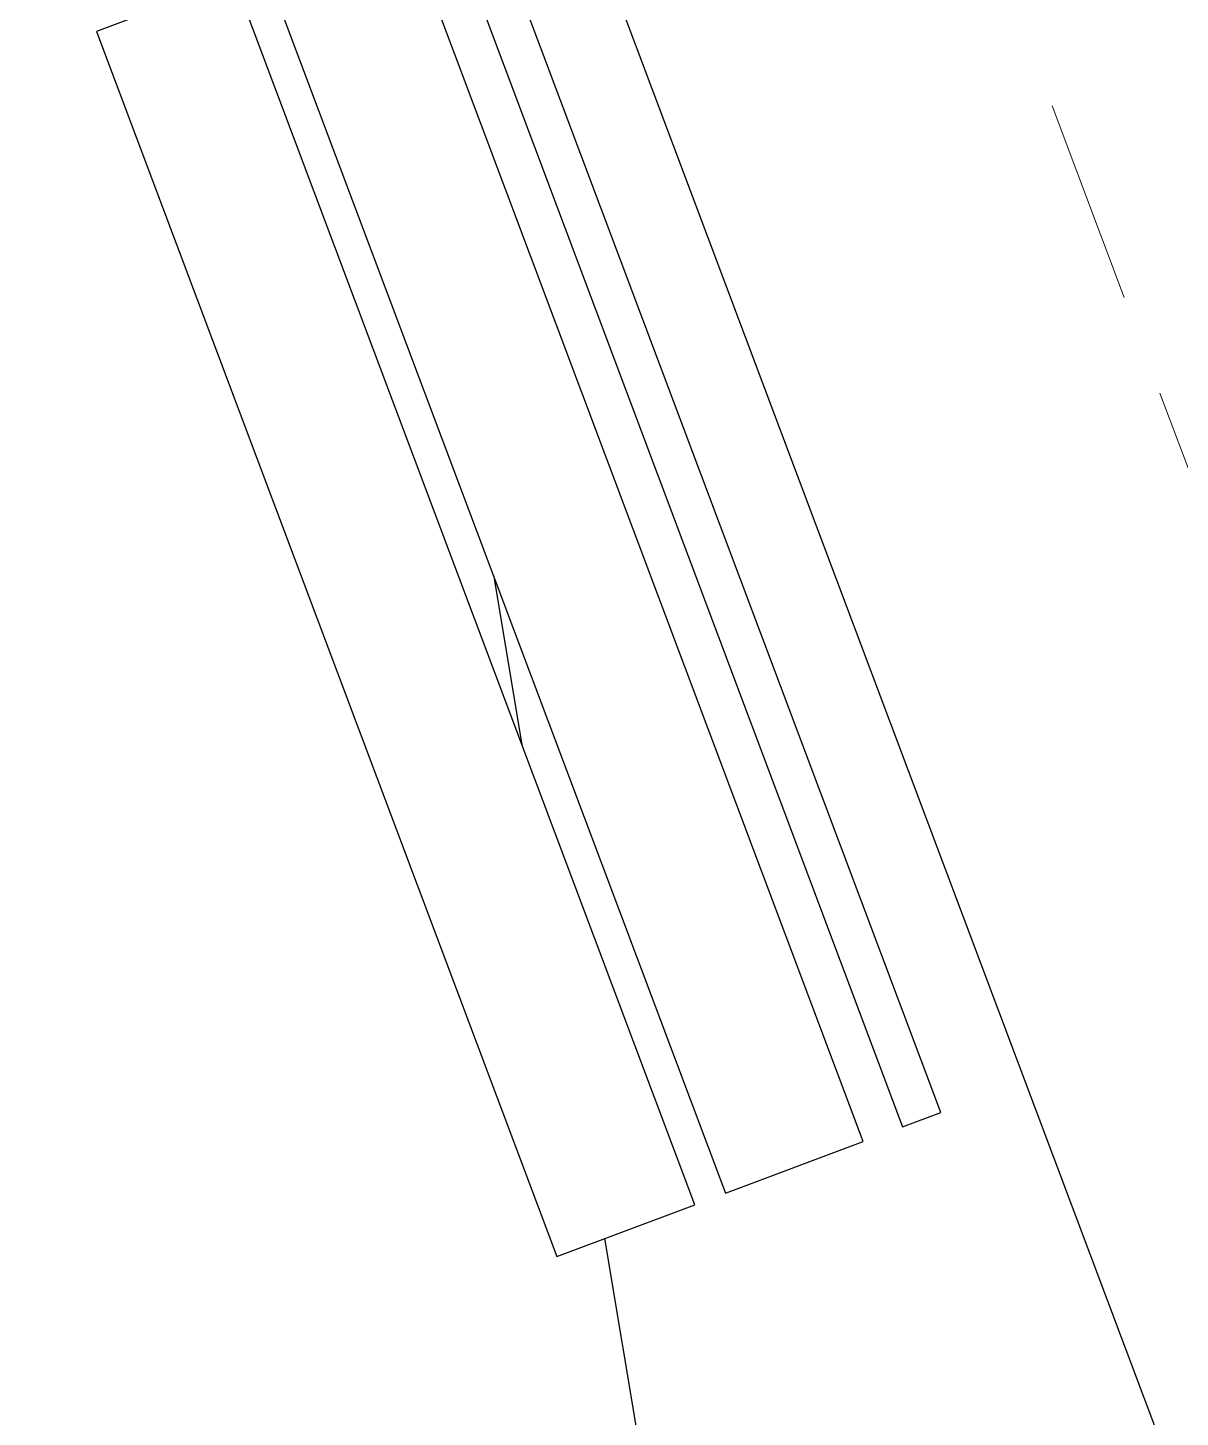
# Model space of a CAD drawing. Header units: millimetres. Extents: x 441156 to 441876, y 4514765 to 4515211.
# Drawn here: x 441560.999 to 441562.407, y 4514835.176 to 4514836.875 of the extents above; entities that cross this region are included whole.
import ezdxf

# ---------------------------------------------------------------- set-up
doc = ezdxf.new("R2010")
doc.units = ezdxf.units.MM
doc.linetypes.add('HIDDEN', pattern=[0.375, 0.25, -0.125])
doc.layers.add('01_piscinas', color=254, linetype='Continuous')
doc.layers.add('INGIN ELECTRICIDAD ALUMBRADO', color=120, linetype='HIDDEN')

msp = doc.modelspace()

# ---------------------------------------------------------------- linework, layer by layer
at = {"layer": '01_piscinas'}
for p, q in [((441564.34128148, 4514829.92970618, 0.00000015), (441560.99880958, 4514838.83373326, 0.00000132)), ((441561.60342824, 4514835.99649346, 0.00000126), (441561.56922598, 4514836.20142165, 0.00000125)), ((441562.73118206, 4514829.2393808, 0.00000131), (441561.7038214, 4514835.39497221, 0.00000126))]:
    msp.add_line(p, q, dxfattribs=at)
at = {"layer": '01_piscinas', "elevation": 0.0000012}
for points in [[(441562.06768526, 4514835.53156263), (441562.11449573, 4514835.54913476), (441561.55218768, 4514837.04706988), (441561.5053772, 4514837.02949776), (441562.06768526, 4514835.53156263)], [(441561.85119119, 4514835.45029318), (441562.01970889, 4514835.51355284), (441561.45740083, 4514837.01148796), (441561.28888313, 4514836.94822831), (441561.85119119, 4514835.45029318)], [(441561.25143475, 4514836.9341706), (441561.08291705, 4514836.87091095), (441561.64522511, 4514835.37297582), (441561.81374281, 4514835.43623548), (441561.25143475, 4514836.9341706)]]:
    msp.add_lwpolyline(points, dxfattribs=at)
at = {"layer": 'INGIN ELECTRICIDAD ALUMBRADO', "color": 86, "lineweight": 13, "elevation": 0.00000131}
msp.add_lwpolyline([(441562.99736746, 4514834.79020219), (441561.72832095, 4514838.17082134)], dxfattribs=at)

doc.saveas('drawing.dxf')
